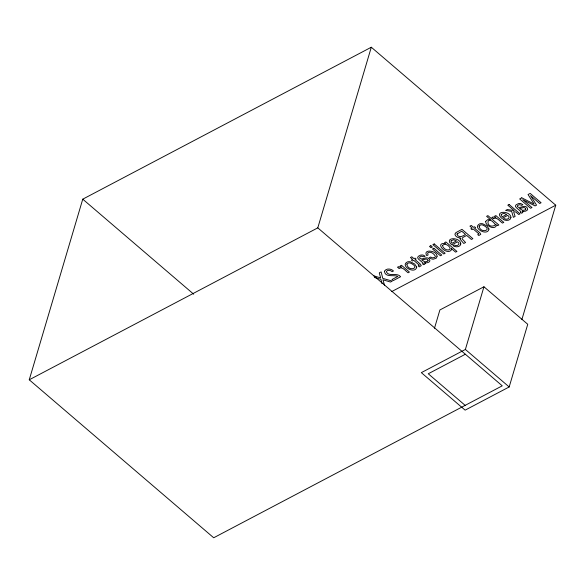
<?xml version="1.0" encoding="UTF-8"?>
<svg xmlns="http://www.w3.org/2000/svg" width="585" height="585" viewBox="0 0 585 585"><rect width="100%" height="100%" fill="white"/><g stroke="black" fill="none" stroke-linecap="round" stroke-linejoin="round"><path stroke-width="0.88" d="M371.299 47.231L317.794 227.858L502.244 385.829L213.701 537.769L29.25 379.797L82.756 199.171L371.299 47.231L555.75 205.203L521.893 319.512M434.479 328.243L439.898 309.962L483.949 286.774L527.75 324.28L509.184 386.956L465.134 410.151L421.332 372.638L465.382 349.45L483.949 286.774M29.25 379.797L317.794 227.858M391.672 291.601L555.75 205.203M465.36 354.239L428.264 373.771L465.148 405.361M374.371 277.451L380.915 279.352L381.998 283.615M373.691 275.806L380.638 277.919L379.27 272.866L381.127 271.886L382.766 278.38L392.286 281.1L390.487 282.043L382.963 279.805L384.491 285.202M465.382 349.45L509.184 386.956M82.756 199.171L193.701 294.189M419.196 265.1L418.253 265.97L419.313 266.87L421.259 265.648L420.352 264.113L415.087 259.608L416.169 259.038L415.079 258.102L413.99 258.672L411.774 256.771L410.414 257.488L412.637 259.389L411.357 260.062L412.447 260.998L413.727 260.325L419.196 265.1M437.068 256.259L436.381 258.102L433.485 259.155A3.963 2.618 16.5 0 1 431.013 258.709L429.251 257.744L430.56 257.056L432.629 257.89L434.918 257.32A2.384 1.572 16.5 0 0 435.24 256.091C433.982 253.634 430.209 250.789 427.606 253.005L428.096 254.943L426.787 255.63C422.311 248.793 436.973 250.263 437.068 256.259M478.698 233.766L477.762 234.636L478.815 235.536L480.768 234.314L479.861 232.779L474.589 228.274L475.678 227.704L474.581 226.768L473.499 227.338L471.283 225.437L469.923 226.154L472.139 228.055L470.866 228.728L471.956 229.664L473.236 228.991L478.698 233.766M442.479 245.481C442.772 248.501 447.964 251.842 450.26 248.903C450.033 245.868 444.71 242.483 442.479 245.481M451.54 248.669L451.51 249.744C447.02 256.281 433.485 242.124 445.609 243.536L444.556 242.629L445.858 241.941L456.951 251.44L455.605 252.15L451.54 248.669M460.095 238.395L460.373 239.543L463.751 243.47L465.58 242.512L462.15 238.87L462.179 238.102L463.32 237.232L466.698 235.448L471.378 239.455L472.863 238.673L461.96 229.327L455.825 232.684L454.918 234.124C455.188 236.581 458.084 237.971 460.358 237.846L460.095 238.395M495.334 224.538L495.305 225.115C485.009 230.329 486.062 212.45 495.334 224.538M416.717 267.104C415.248 274.833 399.431 265.744 407.452 261.904A4.768 3.144 16.5 0 1 410.494 261.839L414.707 264.032L416.717 267.104M488.98 229.049C487.51 236.786 471.693 227.689 479.715 223.85A4.768 3.144 16.5 0 1 482.757 223.792L486.969 225.986L488.98 229.049M425.149 263.36L424.63 264.31L423.569 264.683L422.582 263.835L423.262 263.491L423.05 263.009L418.472 259.089L417.602 257.663L418.297 256.325L420.725 255.06L422.904 254.987L425.156 256.15L423.906 256.808L421.639 256.135L419.869 256.976L419.54 258.029C422.07 260.954 426.838 255.294 429.448 259.316C431.474 262.102 426.67 263.469 424.644 262.606L425.149 263.36M522.91 211.88L522.39 212.83L521.337 213.203L520.343 212.355L521.03 212.011L520.818 211.529L516.241 207.609L515.37 206.183L516.058 204.845L518.493 203.58L520.672 203.507L522.924 204.67L521.674 205.328L519.407 204.655L517.637 205.496L517.308 206.549C519.838 209.474 524.606 203.814 527.217 207.836C529.242 210.622 524.438 211.989 522.405 211.126L522.91 211.88M485.638 221.452C485.411 226.176 495.744 230.658 496.585 224.779L497.601 225.649L498.837 224.991L487.897 215.616L486.588 216.311L490.544 219.697L487.758 219.646L485.638 221.452M384.447 271.235C385.076 277.868 393.785 274.489 397.858 276.42L392.023 279.491L393.281 280.573L400.623 276.712C396.908 272.032 389.047 277.21 386.378 271.901L386.619 271.206C388.155 269.575 390.692 270.328 392.133 271.689L393.5 270.972C391.16 268.581 386.268 267.974 384.447 271.235M460.79 243.923C460.366 247.462 455.254 247.375 452.936 245.715L454.26 245.02C456.571 247.002 461.331 244.179 457.638 241.78L451.774 244.866C443.072 237.144 460.285 236.567 460.79 243.923M510.946 217.518C510.522 221.05 505.411 220.962 503.093 219.302L504.416 218.607C506.727 220.589 511.487 217.774 507.795 215.368L501.93 218.461C493.228 210.732 510.442 210.161 510.946 217.518M406.853 264.106C407.833 272.237 421.763 268.105 410.487 263.104A2.64 1.74 16.5 0 0 408.388 262.994L406.853 264.106M479.115 226.059C480.095 234.19 494.025 230.051 482.749 225.057A2.64 1.74 16.5 0 0 480.658 224.947L479.115 226.059M451.101 240.83L451.086 241.839L452.095 243.228L456.534 240.888L453.558 239.718L451.101 240.83M501.257 214.424L501.243 215.434L502.252 216.823L506.69 214.483L503.714 213.313L501.257 214.424M457.119 233.941L457.002 234.358C458.23 238.256 463.313 236.289 465.47 234.395L461.74 231.199L457.119 233.941M428.059 260.596L427.386 261.415L424.885 261.846L421.719 260.011L426.311 258.994L427.577 259.594L428.059 260.596M525.827 209.116L525.154 209.935L522.654 210.366L519.48 208.531L524.08 207.514L525.345 208.114L525.827 209.116M399.036 268.259L397.434 267.191L398.729 266.665L401.566 267.118L400.191 265.941L401.471 265.268L409.42 272.076L408.081 272.786C405.58 271.133 402.641 266.351 399.036 268.259M493.411 218.571L491.809 217.503L493.096 216.969L495.934 217.423L494.559 216.245L495.839 215.572L503.795 222.388L502.449 223.097C499.948 221.444 497.009 216.662 493.411 218.571M430.86 245.7L429.492 246.424L431.006 247.718L432.373 247.002L430.86 245.7M434.216 243.93L432.878 244.64L443.781 253.985L445.126 253.276L434.216 243.93M509.104 204.501L507.809 205.181L514.149 210.607L507.319 209.532L505.601 210.439L511.641 211.375L513.381 217.335L515.1 216.435L513.586 211.682L515.736 211.967L518.719 214.527L520.014 213.847L509.104 204.501M521.769 197.832L519.663 198.944L530.573 208.282L531.984 207.543L522.756 199.675L535.085 205.913L536.555 205.138L530.507 195.595L539.67 203.492L541.088 202.746L530.178 193.408L528.05 194.527L534.12 204.085L521.769 197.832M433.851 248.267L432.483 248.983L440.403 255.769L441.77 255.045L433.851 248.267"/></g></svg>
